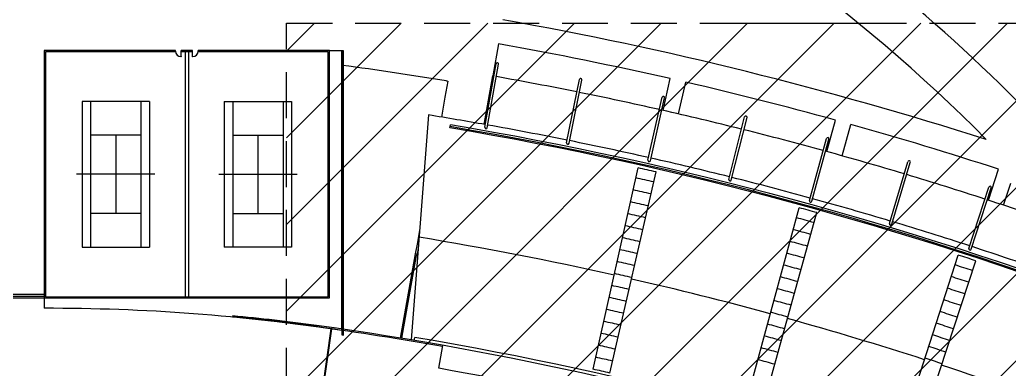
# Model space of a CAD drawing. Extents: x 23317406 to 24383751, y 42324270 to 43451021.
# Drawn here: x 24112055 to 24122825, y 43207270 to 43211074 of the extents above; entities that cross this region are included whole.
import ezdxf

# ---------------------------------------------------------------- set-up
doc = ezdxf.new("R2010")
doc.units = 0
doc.header["$MEASUREMENT"] = 0
doc.linetypes.add('DASHED', pattern=[0.75, 0.5, -0.25])
doc.layers.add('CT', color=9, linetype='CONTINUOUS')
doc.layers.add('墙', color=7, linetype='CONTINUOUS')

msp = doc.modelspace()

# ---------------------------------------------------------------- linework, layer by layer
at = {"layer": 'CT', "color": 1, "linetype": 'DASHED', "ltscale": 1000}
for p, q in [((24114957.62949, 43211038.45532, -1), (24121232.37239, 43211038.45532, -1)), ((24114957.62949, 43200253.33659, -1), (24114957.62949, 43211038.45532, -1)), ((24119708.29906, 43211038.45532, -1), (24127118.50125, 43211038.45532, -1))]:
    msp.add_line(p, q, dxfattribs=at)
at = {"layer": 'CT'}
for p, q in [((24114957.62949, 43210731.77232, -1), (24115264.31249, 43211038.45532, -1)), ((24114957.62949, 43209788.96327, -1), (24116207.12153, 43211038.45532, -1)), ((24114957.62949, 43208846.15423, -1), (24117149.93057, 43211038.45532, -1)), ((24114957.62949, 43207903.34519, -1), (24118092.73961, 43211038.45532, -1)), ((24114957.62949, 43206960.53615, -1), (24119035.54866, 43211038.45532, -1)), ((24114957.62949, 43206017.72711, -1), (24119978.3577, 43211038.45532, -1)), ((24114957.62949, 43205074.91807, -1), (24120921.16674, 43211038.45532, -1)), ((24114957.62949, 43204132.10902, -1), (24121863.97578, 43211038.45532, -1)), ((24114957.62949, 43203189.29998, -1), (24122806.78482, 43211038.45532, -1)), ((24114957.62949, 43202246.49094, -1), (24123749.59386, 43211038.45532, -1)), ((24114957.62949, 43201303.6819, -1), (24124692.40291, 43211038.45532, -1)), ((24114957.62949, 43200360.87286, -1), (24125635.21195, 43211038.45532, -1)), ((24115792.90226, 43200253.33659, -1), (24126578.02099, 43211038.45532, -1))]:
    msp.add_line(p, q, dxfattribs=at)
at = {"layer": 'CT', "color": 6, "linetype": 'ByBlock'}
for p, q in [((24113750.36798, 43210738.79794, -1), (24112320.36798, 43210738.79794, -1)), ((24112320.36798, 43210738.79794, -1), (24112320.36798, 43208045.46461, -1)), ((24113750.36798, 43210725.46461, -1), (24112333.70132, 43210725.46461, -1)), ((24112333.70132, 43210725.46461, -1), (24112333.70132, 43208058.79794, -1)), ((24113750.36798, 43210725.46461, -1), (24113750.36798, 43210738.79794, -1)), ((24113810.36798, 43210725.46461, -1), (24113810.36798, 43210738.79794, -1)), ((24113937.03465, 43210738.79794, -1), (24113810.36798, 43210738.79794, -1)), ((24113810.36798, 43210672.13128, -1), (24113810.36798, 43210732.13128, -1)), ((24113937.03465, 43210725.46461, -1), (24113810.36798, 43210725.46461, -1)), ((24113857.03465, 43210725.46461, -1), (24113857.03465, 43208058.79794, -1)), ((24113890.36798, 43210725.46461, -1), (24113890.36798, 43208058.79794, -1)), ((24113937.03465, 43210725.46461, -1), (24113937.03465, 43210738.79794, -1)), ((24113937.03465, 43210672.13128, -1), (24113937.03465, 43210732.13128, -1)), ((24113997.03465, 43210725.46461, -1), (24113997.03465, 43210738.79794, -1)), ((24115427.03465, 43210738.79794, -1), (24113997.03465, 43210738.79794, -1)), ((24115413.70132, 43210725.46461, -1), (24113997.03465, 43210725.46461, -1)), ((24115413.70132, 43208058.79794, -1), (24115413.70132, 43210725.46461, -1)), ((24115421.75249, 43210738.79794, -1), (24115573.70132, 43210738.79794, -1)), ((24115427.03465, 43208045.46461, -1), (24115427.03465, 43210738.79794, -1)), ((24115560.36798, 43210738.79794, -1), (24115560.36796, 43207639.90558, -1)), ((24115560.36798, 43207691.20623, -1), (24115560.36798, 43210738.79794, -1)), ((24115565.36798, 43210738.79794, -1), (24115565.36796, 43207639.17434, -1)), ((24115568.70132, 43210738.79794, -1), (24115568.70129, 43207638.68647, -1)), ((24115573.70132, 43210738.79794, -1), (24115573.70129, 43207637.95407, -1)), ((24117265.77248, 43210810.96802, -1), (24117203.854, 43210461.88351, -1)), ((24117117.7946, 43209903.39344, -1), (24117241.12896, 43210594.94825, -1)), ((24117144.04704, 43209898.71149, -1), (24117267.3814, 43210590.2663, -1)), ((24116712.95304, 43210405.2567, -1), (24116681.70437, 43210230.04056, -1)), ((24117109.84036, 43209934.73447, -1), (24117203.854, 43210461.88351, -1)), ((24118007.70832, 43209734.39637, -1), (24118146.94082, 43210422.92649, -1)), ((24118033.84593, 43209729.1109, -1), (24118173.07843, 43210417.64102, -1)), ((24119057.31784, 43210087.07876, -1), (24119135.80682, 43210432.81474, -1)), ((24119226.79914, 43210048.21444, -1), (24119306.79468, 43210393.60494, -1)), ((24112734.68465, 43210184.46461, -1), (24112734.68465, 43208599.79794, -1)), ((24113466.01798, 43210184.46461, -1), (24112734.68465, 43210184.46461, -1)), ((24112826.01798, 43210184.46461, -1), (24112826.01798, 43208599.79794, -1)), ((24113374.68465, 43210184.46461, -1), (24113374.68465, 43208599.79794, -1)), ((24113466.01798, 43210184.46461, -1), (24113466.01798, 43208599.79794, -1)), ((24114281.38465, 43210184.46461, -1), (24114281.38465, 43208599.79794, -1)), ((24114281.38465, 43210184.46461, -1), (24115012.71798, 43210184.46461, -1)), ((24114372.71798, 43210184.46461, -1), (24114372.71798, 43208599.79794, -1)), ((24114921.38465, 43210184.46461, -1), (24114921.38465, 43208599.79794, -1)), ((24115012.71798, 43210184.46461, -1), (24115012.71798, 43208599.79794, -1)), ((24116681.70437, 43210230.04056, -1), (24116646.03031, 43210014.26974, -1)), ((24118893.49281, 43209544.94381, -1), (24119048.54955, 43210230.08381, -1)), ((24118919.50173, 43209539.05763, -1), (24119074.55847, 43210224.19763, -1)), ((24116504.89581, 43210037.34054, -1), (24116316.72233, 43207588.76544, -1)), ((24116753.32067, 43209996.37871, -1), (24116753.323, 43209996.39264, -1)), ((24119774.67795, 43209335.13632, -1), (24119945.47664, 43210016.52258, -1)), ((24119800.54437, 43209328.65255, -1), (24119971.34306, 43210010.03881, -1)), ((24120839.41816, 43209639.09898, -1), (24120933.74858, 43209980.85277, -1)), ((24116736.70967, 43209897.09196, -1), (24116738.9098, 43209910.24252, -1)), ((24116738.9098, 43209910.24251, -1), (24116742.21, 43209929.96837, -1)), ((24121006.92948, 43209592.46953, -1), (24121102.74894, 43209933.80882, -1)), ((24113374.68465, 43209818.79794, -1), (24112826.01798, 43209818.79794, -1)), ((24113100.35132, 43209818.79794, -1), (24113100.35132, 43208965.46461, -1)), ((24114372.71798, 43209818.79794, -1), (24114921.38465, 43209818.79794, -1)), ((24114647.05132, 43209818.79794, -1), (24114647.05132, 43208965.46461, -1)), ((24120650.79606, 43209105.08526, -1), (24120837.24605, 43209782.35612, -1)), ((24120676.50626, 43209098.00735, -1), (24120862.95625, 43209775.27821, -1)), ((24118295.68605, 43207270.13607, -1), (24118785.86184, 43209461.99457, -1)), ((24121521.38215, 43208854.91272, -1), (24121723.38448, 43209527.70874, -1)), ((24121546.92247, 43208847.24442, -1), (24121748.9248, 43209520.04043, -1)), ((24122598.99294, 43209109.51042, -1), (24122708.96456, 43209446.5566, -1)), ((24113526.68465, 43209392.13128, -1), (24112674.01798, 43209392.13128, -1)), ((24114220.71798, 43209392.13128, -1), (24115073.38465, 43209392.13128, -1)), ((24118479.58046, 43207228.5182, -1), (24118980.92875, 43209417.84821, -1)), ((24122385.97416, 43208584.75148, -1), (24122603.42162, 43209252.71557, -1)), ((24122411.33105, 43208576.49686, -1), (24122628.77852, 43209244.46094, -1)), ((24122764.17871, 43209055.21482, -1), (24122843.93594, 43209296.09224, -1)), ((24119948.84524, 43206860.22708, -1), (24120539.45865, 43209027.18158, -1)), ((24113374.68465, 43208965.46461, -1), (24112826.01798, 43208965.46461, -1)), ((24114372.71798, 43208965.46461, -1), (24114921.38465, 43208965.46461, -1)), ((24120130.62754, 43206810.18314, -1), (24120732.28513, 43208974.09722, -1)), ((24116409.85877, 43208800.68742, -1), (24116379.86271, 43208632.49487, -1)), ((24112734.68465, 43208599.79794, -1), (24113466.01798, 43208599.79794, -1)), ((24115012.71798, 43208599.79794, -1), (24114281.38465, 43208599.79794, -1)), ((24116379.86271, 43208632.49487, -1), (24116360.58693, 43208524.41255, -1)), ((24116393.45041, 43208587.17648, -1), (24116381.58887, 43208520.66699, -1)), ((24116399.60355, 43208667.24308, -1), (24116395.36158, 43208643.45772, -1)), ((24116360.54786, 43208524.1935, -1), (24116197.24912, 43207608.55223, -1)), ((24116371.36445, 43208508.90211, -1), (24116210.4077, 43207606.39268, -1)), ((24121581.36931, 43206374.608, -1), (24122271.16664, 43208512.05873, -1)), ((24121760.65363, 43206316.2442, -1), (24122461.34337, 43208450.14904, -1)), ((24111787.03465, 43208088.13128, -1), (24112320.36798, 43208088.13128, -1)), ((24111787.03465, 43208066.79794, -1), (24112320.36798, 43208066.79794, -1)), ((24111787.03465, 43208045.46461, -1), (24112320.36798, 43208045.46461, -1)), ((24112320.36798, 43208045.46461, -1), (24112320.36798, 43207933.106, -1)), ((24112320.36798, 43208045.46461, -1), (24115427.03465, 43208045.46461, -1)), ((24112333.70132, 43208058.79794, -1), (24115413.70132, 43208058.79794, -1)), ((24115283.95214, 43207746.55624, -1), (24115282.12517, 43207733.34867, -1)), ((24115350.32362, 43207043.80424, -1), (24115445.56898, 43207710.36714, -1)), ((24115353.62341, 43207043.33258, -1), (24115448.86878, 43207709.89548, -1)), ((24115356.92316, 43207042.86061, -1), (24115452.16853, 43207709.42352, -1)), ((24116349.59624, 43207583.25026, -1), (24116355.09657, 43207616.12667, -1)), ((24116616.09962, 43207280.16638, -1), (24116660.57821, 43207529.56473, -1))]:
    msp.add_line(p, q, dxfattribs=at)
for centre in [(24113810.36798, 43210672.13128, -1), (24113937.03465, 43210672.13128, -1)]:
    msp.add_circle(centre, 1.33333, dxfattribs=at)
for centre, radius, start, end in [((24110463.64217, 43197841.27794, -1), 17533.33333, 36.690018388, 65.296166877), ((24110463.64217, 43197841.27794, -1), 17000, 44.561493024, 64.826344573), ((24110227.60678, 43171193.10337, -1), 40504.84476, 72.249975341, 79.926442297), ((24113810.36798, 43210732.13128, -1), 60, 180, 270), ((24113937.03465, 43210732.13128, -1), 60, 270, 0), ((24110227.60678, 43171193.10337, -1), 40238.17809, 77.209502615, 79.926426038), ((24110227.60678, 43171193.10337, -1), 39744.84476, 80.633135521, 82.279041699), ((24117254.25518, 43210592.60728, -1), 13.33333, 349.887980435, 169.887980435), ((24110227.60599, 43171193.09859, -1), 39744.84961, 80.613600243, 80.632823026), ((24110227.60678, 43171193.10337, -1), 39883.64476, 79.907134747, 79.92628906), ((24110227.60678, 43171193.10337, -1), 39883.64476, 78.587134747, 79.868826124), ((24118160.00962, 43210420.28375, -1), 13.33333, 348.567980435, 168.567980435), ((24110227.60678, 43171193.10337, -1), 40238.17809, 74.569502615, 76.959710661), ((24110227.60678, 43171193.10337, -1), 39883.64476, 77.267134747, 78.548826124), ((24119061.55401, 43210227.14072, -1), 13.33333, 347.247980435, 167.247980435), ((24110227.60678, 43171193.10337, -1), 39883.64476, 75.947134747, 77.228826124), ((24110227.60678, 43171193.10338, -1), 39348.17808, 79.907395407, 80.820273786), ((24119958.40985, 43210013.28069, -1), 13.33333, 345.927980435, 165.927980435), ((24110227.60678, 43171193.10337, -1), 39247.51143, 69.376642363, 80.453527172), ((24110227.60678, 43171193.10337, -1), 39260.84476, 69.376642363, 80.453527172), ((24110227.60678, 43171193.10337, -1), 39280.84476, 69.376601069, 80.453527172), ((24117130.92082, 43209901.05247, -1), 13.33333, 169.887980436, 349.887980434), ((24110227.60678, 43171193.10338, -1), 39348.17808, 78.587395406, 79.868565465), ((24110227.60678, 43171193.10337, -1), 39883.64476, 74.627134747, 75.908826124), ((24110227.60678, 43171193.10337, -1), 40238.17809, 71.929502615, 74.319710661), ((24110227.60678, 43171193.10338, -1), 39348.17808, 77.267395406, 78.548565464), ((24120850.10115, 43209778.81717, -1), 13.33333, 344.607980435, 164.607980435), ((24118020.77713, 43209731.75363, -1), 13.33333, 168.567980435, 348.567980435), ((24110227.60678, 43171193.10337, -1), 39883.64476, 73.307134747, 74.588826124), ((24118906.49727, 43209542.00072, -1), 13.33333, 167.247980435, 347.247980435), ((24110227.60678, 43171193.10338, -1), 39348.17808, 75.947395406, 77.228565464), ((24121736.15464, 43209523.87458, -1), 13.33333, 343.287980435, 163.287980435), ((24110227.60678, 43171193.10337, -1), 39214.17809, 77.10187042, 77.394090451), ((24110227.60678, 43171193.10337, -1), 39101.51143, 77.101449419, 77.394511451), ((24119787.61116, 43209331.89444, -1), 13.33333, 165.927980435, 345.927980435), ((24110227.60678, 43171193.10338, -1), 39348.17808, 74.627395405, 75.908565464), ((24110227.60678, 43171193.10337, -1), 39883.64476, 71.987134747, 73.268826124), ((24110227.60678, 43171193.10337, -1), 38968.17809, 77.10187042, 77.395012822), ((24122616.10007, 43209248.58826, -1), 13.33333, 341.967980435, 161.967980435), ((24120663.65116, 43209101.5463, -1), 13.33333, 164.607980435, 344.607980435), ((24110227.60678, 43171193.10338, -1), 39348.17808, 73.307395405, 74.588565463), ((24110227.60678, 43171193.10337, -1), 39883.64476, 70.667134747, 71.948826124), ((24110227.60678, 43171193.10337, -1), 38834.84476, 77.10187042, 77.394090451), ((24110227.60678, 43171193.10337, -1), 39214.17809, 74.46187042, 74.754090451), ((24110227.60678, 43171193.10337, -1), 38701.51143, 77.099934943, 77.396025928), ((24110227.60678, 43171193.10337, -1), 39101.51143, 74.461449419, 74.754511451), ((24110227.60678, 43171193.10337, -1), 38568.17809, 77.10187042, 77.394090451), ((24110227.60678, 43171193.10337, -1), 38968.17809, 74.460948048, 74.754090451), ((24121534.15231, 43208851.07857, -1), 13.33333, 163.287980435, 343.287980435), ((24110227.60678, 43171193.10338, -1), 39348.17808, 71.987395405, 73.268565463), ((24110227.60678, 43171193.10337, -1), 38017.97809, 77.394090451, 80.65243561), ((24110227.60678, 43171193.10337, -1), 38434.84476, 77.10187042, 77.394090451), ((24110227.60678, 43171193.10337, -1), 37941.51143, 80.642428382, 80.668227012), ((24110227.60678, 43171193.10337, -1), 37954.84476, 80.644176235, 80.647823381), ((24110227.60678, 43171193.10337, -1), 38301.51143, 77.10187042, 77.394090451), ((24110227.60678, 43171193.10337, -1), 38834.84476, 74.46187042, 74.754090451), ((24122398.6526, 43208580.62417, -1), 13.33333, 161.967980435, 341.967980435), ((24110227.60678, 43171193.10338, -1), 39348.17808, 70.667395404, 71.948565463), ((24110227.60678, 43171193.10337, -1), 37831.51143, 80.62796141, 80.67049582), ((24110227.60678, 43171193.10337, -1), 37818.17809, 80.626202097, 80.65056945), ((24110227.60678, 43171193.10337, -1), 38701.51143, 74.459934943, 74.756025928), ((24110227.60678, 43171193.10337, -1), 39214.17809, 71.82187042, 72.114090451), ((24110227.60678, 43171193.10337, -1), 38168.17809, 77.10187042, 77.394090451), ((24110227.60678, 43171193.10337, -1), 38568.17809, 74.46187042, 74.754090451), ((24110227.60678, 43171193.10337, -1), 39101.51143, 71.821449419, 72.114511451), ((24110227.60678, 43171193.10337, -1), 38034.84476, 77.10187042, 77.394090451), ((24110227.60678, 43171193.10337, -1), 38017.97809, 74.754090451, 77.10187042), ((24110227.60678, 43171193.10337, -1), 38434.84476, 74.46187042, 74.754090451), ((24110227.60678, 43171193.10337, -1), 38968.17809, 71.82187042, 72.115012822), ((24110227.60678, 43171193.10337, -1), 37901.51143, 77.10187042, 77.394090451), ((24110227.60678, 43171193.10337, -1), 38301.51143, 74.46187042, 74.754090451), ((24110227.60678, 43171193.10337, -1), 38834.84476, 71.82187042, 72.114090451), ((24110227.60678, 43171193.10337, -1), 37768.17809, 77.10187042, 77.394090451), ((24112354.65355, 43186573.13352, -1), 21360, 81.36842202, 90.091967193), ((24110227.60678, 43171193.10337, -1), 37634.84476, 77.10187042, 77.394090451), ((24110227.60678, 43171193.10337, -1), 38168.17809, 74.46187042, 74.754090451), ((24110227.60678, 43171193.10337, -1), 38701.51143, 71.819934943, 72.116025928), ((24112354.65355, 43186573.13352, -1), 21373.33333, 82.123249154, 84.587690645), ((24112354.65355, 43186573.13352, -1), 21368.33333, 82.123248885, 84.586420431), ((24112354.65355, 43186573.13352, -1), 21365, 82.123248706, 84.58557329), ((24112354.65355, 43186573.13352, -1), 21360, 82.123248436, 84.58430208), ((24110227.60678, 43171193.10337, -1), 38034.84476, 74.46187042, 74.754090451), ((24110227.60678, 43171193.10337, -1), 38017.97809, 72.114090451, 74.46187042), ((24110227.60678, 43171193.10337, -1), 38568.17809, 71.82187042, 72.114090451), ((24110227.60678, 43171193.10337, -1), 36888.17809, 79.960464464, 82.124399867), ((24110227.60678, 43171193.10337, -1), 36901.51143, 62.727980435, 82.124399867), ((24110227.60678, 43171193.10337, -1), 37501.51143, 77.10187042, 77.394090451), ((24110227.60678, 43171193.10337, -1), 37901.51143, 74.46187042, 74.754090451), ((24110227.60678, 43171193.10337, -1), 38434.84476, 71.82187042, 72.114090451), ((24110227.60678, 43171193.10337, -1), 36934.84476, 69.379689319, 80.450480216), ((24110227.60678, 43171193.10337, -1), 37368.17809, 77.10187042, 77.394090451), ((24110227.60678, 43171193.10337, -1), 37768.17809, 74.46187042, 74.754090451), ((24110227.60678, 43171193.10337, -1), 38301.51143, 71.82187042, 72.114090451), ((24110227.60678, 43171193.10337, -1), 37234.84476, 77.10187042, 77.394090451), ((24110227.60678, 43171193.10337, -1), 37634.84476, 74.46187042, 74.754090451), ((24110227.60678, 43171193.10337, -1), 38168.17809, 71.82187042, 72.114090451), ((24110227.60678, 43171193.10337, -1), 37101.51143, 77.10187042, 77.394090451), ((24110227.60678, 43171193.10337, -1), 38034.84476, 71.82187042, 72.114090451), ((24110227.60678, 43171193.10337, -1), 36648.17809, 65.289808941, 79.960939145), ((24110227.60678, 43171193.10337, -1), 37501.51143, 74.46187042, 74.754090451), ((24110227.60678, 43171193.10337, -1), 38017.97809, 69.27774474, 71.82187042), ((24110227.60678, 43171193.10337, -1), 36968.17809, 77.10187042, 77.394090451)]:
    msp.add_arc(centre, radius, start, end, dxfattribs=at)
at = {"layer": '墙', "ltscale": 5000}
for start, end in [(67.1172342395, 67.1172342395), (66.2587266313, 66.2587266313), (64.4772342395, 64.4772342395), (64.9387266313, 64.9387266313)]:
    msp.add_arc((23850578.58196, 42857442.58139), 533172.67138, start, end, dxfattribs=at)
at = {"layer": '墙'}
for centre, start, end in [((23850634.74669, 42857737.27781), 79.4743453394, 79.4743453394), ((23850639.30178, 42857736.37231), 78.1227654233, 78.1227654233), ((23850644.55659, 42857735.23786), 77.5606287088, 77.5606287088), ((23850649.0789, 42857734.18074), 76.2090487927, 76.2090487927)]:
    msp.add_arc(centre, 530172.67138, start, end, dxfattribs=at)

doc.saveas('drawing.dxf')
